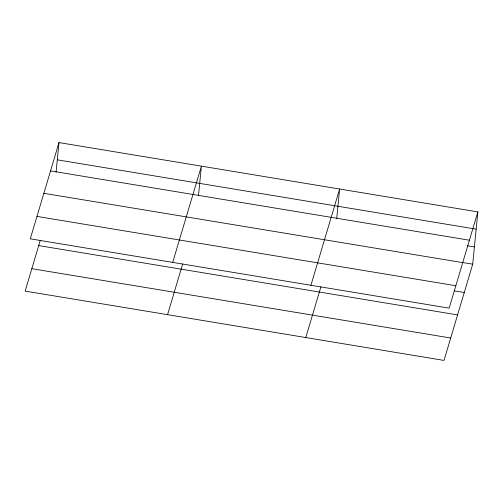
<?xml version="1.0" encoding="UTF-8"?>
<svg xmlns="http://www.w3.org/2000/svg" width="503" height="503" viewBox="0 0 503 503"><rect width="100%" height="100%" fill="white"/><g stroke="black" fill="none" stroke-linecap="round" stroke-linejoin="round"><path stroke-width="0.75" d="M56.072 172.189L58.989 142.575L477.85 211.901L472.707 264.176L444.011 360.425L25.15 291.099L40.278 240.352M198.484 195.761L201.401 166.141L172.705 262.396M336.714 218.635L339.626 189.021L310.929 285.276M58.989 142.575L30.293 238.824L449.154 308.15L477.85 211.901M167.562 314.671L182.69 263.924M305.786 337.551L320.914 286.804M57.292 159.822L476.152 229.148M50.545 170.888L469.406 240.22M467.457 245.772L474.404 246.923M462.672 262.516L472.707 264.176M43.862 193.309L462.722 262.635M36.977 216.409L455.837 285.735M454.228 290.828L464.263 292.495M38.718 245.583L457.585 314.909M31.834 268.684L450.694 338.01"/></g></svg>
